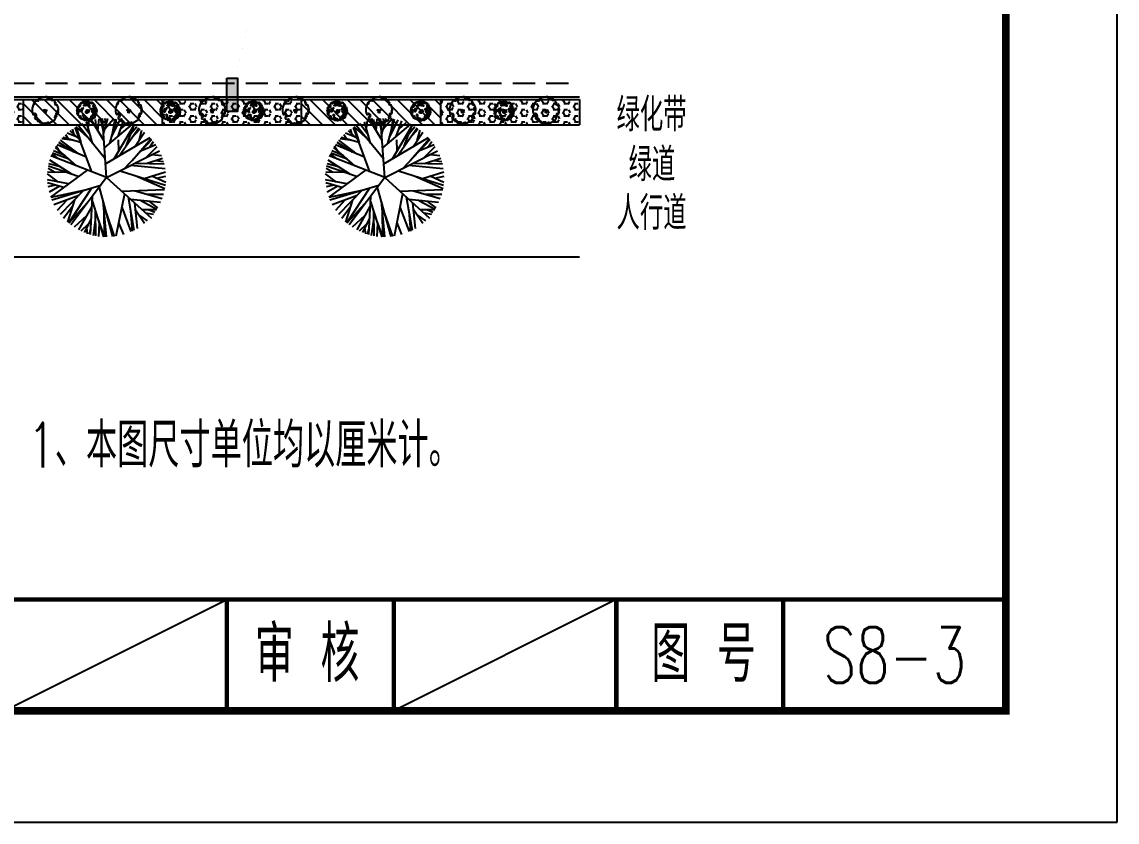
# Model space of a CAD drawing. Extents: x 941299 to 942979, y 2579300 to 2579597.
# Drawn here: x 942880.3 to 942978.7, y 2579299.9 to 2579371.7 of the extents above; entities that cross this region are included whole.
import ezdxf
from ezdxf.enums import TextEntityAlignment as Align

# ---------------------------------------------------------------- set-up
doc = ezdxf.new("R2010")
doc.units = 0
doc.linetypes.add('HIDDEN', pattern=[0.375, 0.25, -0.125])
doc.layers.get('0').update_dxf_attribs({"linetype": 'CONTINUOUS'})
for name, color, linetype in [('fz', 7, 'CONTINUOUS'), ('图框', 7, 'CONTINUOUS'), ('家具小品', 12, 'CONTINUOUS'), ('尺寸标注', 2, 'CONTINUOUS'), ('文字', 7, 'CONTINUOUS'), ('绿化工程', 3, 'CONTINUOUS'), ('路缘石', 37, 'CONTINUOUS')]:
    doc.layers.add(name, color=color, linetype=linetype)
doc.styles.get("Standard").update_dxf_attribs({"font": 'simplex1.shx', "width": 0.7, "bigfont": 'hztxt.shx'})
pattern_1 = [(142.3172852, (94.9497488, -117.595341), (-0.00091693247, -0.001187111977), [])]

# ---------------------------------------------------------------- blocks, each defined once
blk = doc.blocks.new('series')
at = {"width": 0.75}
for tag, height, p in [('页码', 4, (-35, -19)), ('图名', 5, (-220, -282)), ('图号', 5, (-20, -282))]:
    blk.add_attdef(tag, text='', height=height, dxfattribs=at).set_placement(p, align=Align.MIDDLE_CENTER)
blk = doc.blocks.new('qf')
at = {"layer": '绿化工程'}
for p, q in [((-1.396, 3.706), (-2.016, 4.93)), ((-1.807, 4.518), (-1.734, 5.036)), ((-1.446, 4.606), (-1.577, 5.088)), ((-1.286, 1.7), (-1.474, 5.119)), ((-1.308, 2.095), (-0.278, 5.319)), ((-1.014, 3.828), (-1.214, 5.187)), ((-1.027, 2.974), (-0.993, 5.233)), ((-0.855, 3.513), (-0.215, 5.311)), ((-0.661, 4.12), (-0.713, 5.279)), ((-0.67, 0.885), (0.539, 5.299)), ((-0.329, 2.13), (-0.034, 5.327)), ((-0.245, 3.042), (-0.215, 5.311)), ((-0.049, 3.152), (0.694, 5.281)), ((1.605, 1.448), (0.84, 5.26)), ((1.083, 4.05), (1.515, 5.107)), ((-2.887, 1.999), (-3.515, 4.002)), ((-1.366, 0.951), (-3.425, 4.08)), ((-1.504, 1.987), (-3.401, 4.099)), ((0, 0), (-3.214, 4.248)), ((-1.813, 3.446), (-2.916, 4.457)), ((-1.336, 2.606), (-2.52, 4.693)), ((-1.642, 4.193), (-2.312, 4.799)), ((1.365, 2.645), (2.19, 4.856)), ((1.928, 1.739), (2.458, 4.725)), ((2.148, 2.977), (2.311, 4.799)), ((2.497, 2.253), (2.737, 4.57)), ((2.554, 2.799), (3.412, 4.09)), ((-2.063, 1.159), (-4.173, 3.31)), ((-3.079, 2.612), (-3.869, 3.661)), ((0, 0), (4.024, 3.63)), ((2.962, 3.414), (3.656, 3.874)), ((3.512, 3.169), (4.204, 3.271)), ((3.775, 2.858), (4.331, 3.101)), ((-0.53, 0.7), (-4.93, 2.017)), ((-2.492, 1.597), (-4.728, 2.454)), ((-3.58, 2.014), (-4.439, 2.944)), ((2.162, 1.951), (4.842, 2.22)), ((3.07, 2.042), (4.517, 2.823)), ((3.167, 2.857), (4.495, 2.858)), ((3.791, 2.114), (4.583, 2.715)), ((-4.221, 0.778), (-5.162, 1.314)), ((-1.736, -0.679), (-5.031, 1.75)), ((-2.063, 1.159), (-5.013, 1.8)), ((1.363, 1.229), (5.219, 1.066)), ((2.581, 1.178), (4.988, 1.868)), ((3.709, 1.501), (5.114, 1.49)), ((-3.423, 0.565), (-5.323, 0.207)), ((-4.327, 0.395), (-5.317, -0.326)), ((-3.852, 0.882), (-5.306, 0.472)), ((-4.548, 0.685), (-5.264, 0.817)), ((0, 0), (-5.009, -1.958)), ((0, 0), (-0.375, -5.324)), ((0, 0), (4.745, -2.42)), ((1.22, -0.622), (5.282, 0.688)), ((2.577, -0.185), (5.235, 0.983)), ((3.377, 0.073), (5.3, -0.53)), ((4.081, -0.147), (5.311, 0.409)), ((4.501, 0.043), (5.325, -0.122)), ((-3.578, -0.445), (-5.304, -0.491)), ((-4.632, -0.473), (-5.261, -0.833)), ((-2.539, -0.086), (-5.229, -1.015)), ((-4.147, -0.955), (-5.181, -1.237)), ((-3.091, -0.277), (-5.092, -1.562)), ((-1.329, -0.52), (-2.821, -4.518)), ((1.621, -0.827), (4.08, -3.424)), ((2.174, -1.109), (5.261, -0.834)), ((-4.305, -1.682), (-4.885, -2.123)), ((-3.386, -1.654), (-4.851, -2.2)), ((-2.705, -1.057), (-4.588, -2.707)), ((-1.818, -1.83), (-4.439, -2.944)), ((-0.119, -1.694), (-2.561, -4.67)), ((-0.088, -1.245), (3.922, -3.604)), ((0.686, -1.7), (2.453, -4.673)), ((2.291, -1.534), (4.013, -3.503)), ((2.518, -1.284), (5.183, -1.227)), ((3.514, -1.792), (4.541, -2.784)), ((3.565, -1.262), (5.034, -1.742)), ((4.439, -1.547), (5.124, -1.457)), ((-3.752, -1.975), (-4.754, -2.403)), ((-4.253, -2.413), (-4.524, -2.812)), ((-2.904, -2.291), (-4.292, -3.154)), ((-2.475, -2.109), (-4.126, -3.369)), ((-0.188, -2.668), (2.332, -4.789)), ((1.104, -2.404), (1.078, -3.396)), ((1.142, -1.969), (2.907, -4.464)), ((1.754, -2.834), (2.47, -4.719)), ((2.582, -2.816), (3.421, -4.083)), ((3.131, -2.422), (4.425, -2.965)), ((3.881, -2.737), (4.226, -3.243)), ((4.098, -2.09), (4.939, -1.994)), ((-2.922, -3.329), (-4.019, -3.496)), ((-2.314, -3.159), (-3.918, -3.608)), ((-3.388, -3.4), (-3.675, -3.856)), ((-2.706, -3.678), (-3.528, -3.99)), ((-2.403, -3.396), (-3.273, -4.203)), ((-2.922, -3.877), (-3.065, -4.356)), ((-2.739, -4.569), (-2.314, -3.159)), ((-1.661, -3.573), (-2.739, -4.569)), ((-1.486, -3.859), (-2.227, -4.839)), ((-1.274, -3.101), (-1.809, -5.01)), ((-0.236, -3.349), (-1.357, -5.151)), ((0.281, -3.063), (0.888, -5.252)), ((0.447, -3.661), (1.21, -5.187)), ((1.028, -3.692), (1.535, -5.101)), ((2.283, -3.582), (3.007, -4.397)), ((2.925, -3.334), (3.176, -4.276)), ((-1.646, -4.429), (-1.567, -5.091)), ((-0.905, -4.424), (-0.992, -5.233)), ((-0.771, -4.209), (-0.67, -5.284)), ((-0.303, -4.304), (-0.539, -5.299)), ((-0.277, -3.937), (0.124, -5.325)), ((-0.144, -4.397), (0.625, -5.29)), ((-0.045, -4.74), (-0.119, -5.325)), ((0.569, -4.1), (0.763, -5.272)), ((1.282, -4.396), (1.936, -4.963)), ((2.188, -3.977), (2.715, -4.583))]:
    blk.add_line(p, q, dxfattribs=at)
blk = doc.blocks.new('hjrz')
at = {"layer": '绿化工程'}
blk.add_lwpolyline([(-1.172, -0.234, -0.109796), (-1.094, 0.316), (-1.01, 0.318), (-0.969, 0.207), (-0.89, 0.237), (-0.871, 0.303), (-0.924, 0.326), (-0.924, 0.296), (-0.87, 0.24), (-0.858, 0.377), (-0.799, 0.388), (-0.767, 0.346), (-0.802, 0.358), (-0.855, 0.434), (-0.855, 0.484), (-0.77, 0.545), (-0.76, 0.446), (-0.818, 0.486), (-0.862, 0.57), (-0.927, 0.555), (-0.94, 0.606), (-0.93, 0.657), (-0.906, 0.704), (-0.787, 0.759), (-0.735, 0.742), (-0.642, 0.791), (-0.634, 0.885), (-0.685, 0.872), (-0.676, 0.796), (-0.635, 0.845), (-0.601, 0.759), (-0.631, 0.762), (-0.69, 0.904), (-0.678, 0.916), (-0.594, 0.936), (-0.581, 0.835), (-0.573, 0.853), (-0.452, 0.918), (-0.449, 0.998), (-0.509, 0.971), (-0.508, 1.017), (-0.299, 1.094), (-0.113, 1.121), (-0.062, 1.085), (-0.017, 1.1), (-0.016, 1.166), (0.035, 1.154), (0.059, 1.121), (0.06, 1.091), (0.098, 1.093), (0.159, 1.13), (0.192, 1.075), (0.18, 1.094), (0.158, 1.122), (0.227, 1.115), (0.254, 1.09), (0.179, 1.033), (0.244, 1.015), (0.282, 1.02), (0.239, 1.097), (0.207, 1.084), (0.256, 1.071), (0.312, 1.097), (0.348, 1.109), (0.421, 1.076), (0.87, 0.802), (0.953, 0.627), (0.93, 0.634), (0.881, 0.63), (0.891, 0.551), (0.919, 0.501), (0.932, 0.472), (0.984, 0.528), (0.946, 0.508), (0.954, 0.474), (0.961, 0.463), (0.984, 0.431), (1.032, 0.45), (1.012, 0.507), (0.981, 0.484), (0.962, 0.529), (0.92, 0.423), (0.952, 0.368), (1.011, 0.369), (0.989, 0.245), (1.006, 0.215), (1.068, 0.214), (1.08, 0.219), (1.07, 0.296), (1.041, 0.279), (1.038, 0.235), (1.09, 0.286), (1.108, 0.266), (1.17, 0.249), (1.191, 0.13), (1.173, 0.034), (1.14, 0.048), (1.151, -0.038), (1.175, -0.078), (1.217, -0.07), (1.217, -0.12), (1.203, -0.203), (1.097, -0.536), (1.063, -0.51), (0.99, -0.5), (0.92, -0.553), (0.92, -0.553), (0.937, -0.636), (0.953, -0.716), (0.968, -0.714), (0.965, -0.694), (0.945, -0.692), (0.885, -0.689), (0.886, -0.75), (0.893, -0.719), (0.906, -0.748), (0.905, -0.819), (0.864, -0.854), (0.852, -0.8), (0.844, -0.771), (0.904, -0.809), (0.848, -0.927), (0.702, -0.971), (0.685, -0.918), (0.596, -0.934), (0.597, -0.975), (0.55, -1.011), (0.649, -1.085), (0.488, -1.197), (0.368, -1.181), (0.351, -1.037), (0.25, -1.115), (0.259, -1.18), (0.287, -1.161), (0.28, -1.147), (0.185, -1.2), (0.186, -1.245), (0.035, -1.254), (-0.53, -1.145), (-0.583, -1.045), (-0.542, -0.974), (-0.556, -0.946), (-0.62, -0.878), (-0.634, -0.885), (-0.623, -0.934), (-0.711, -0.96), (-0.752, -0.915), (-0.753, -0.905), (-0.723, -0.906), (-0.707, -1.026), (-0.744, -0.975), (-0.774, -0.938), (-0.921, -0.82), (-0.96, -0.592), (-0.991, -0.632), (-0.971, -0.675), (-0.901, -0.706), (-0.988, -0.737), (-1.052, -0.594)], format="xyb", close=True, dxfattribs=at)
blk.add_lwpolyline([(0.016, -0.12, 0.341229), (-0.148, -0.048, 0.378084), (-0.066, 0.135, 0.605877), (0.068, 0.166, 0.18944), (0.164, -0.063, 0.643209), (0.016, -0.12, 2.233797)], format="xyb", dxfattribs=at)
for points, const_width in [([(0.003, -0.026, 1), (-0.003, 0.026, 1)], 0.0533), ([(0.003, -0.021, 1), (-0.003, 0.021, 1)], 0.0426)]:
    blk.add_lwpolyline(points, format="xyb", close=True, dxfattribs=dict(at, const_width=const_width))
blk = doc.blocks.new('mdj')
at = {"layer": '绿化工程'}
h = blk.add_hatch(dxfattribs=at)
h.set_pattern_fill('ANSI31', color=256, scale=0.012, angle=97.31729, style=0)
h.set_pattern_definition(pattern_1)
h.paths.add_polyline_path([(-0.038, 0.024), (-0.038, 0.03), (-0.061, 0.055), (-0.116, 0.067), (-0.064, 0.053)])
h = blk.add_hatch(dxfattribs=at)
h.set_pattern_fill('ANSI31', color=256, scale=0.012, angle=97.31729, style=0)
h.set_pattern_definition(pattern_1)
h.paths.add_polyline_path([(0.085, 0.037), (0.088, 0.007), (0.112, 0.02), (0.146, -0.006), (0.16, -0.075), (0.204, -0.069), (0.164, -0.071), (0.15, -0.004), (0.117, 0.029), (0.093, 0.021), (0.086, 0.042), (0.029, 0.081), (0, 0.063), (-0.016, 0.068), (-0.035, 0.062), (0.001, 0.057), (0.025, 0.07)])
h = blk.add_hatch(dxfattribs=at)
h.set_pattern_fill('ANSI31', color=256, scale=0.001429, angle=97.31729, style=0)
h.set_pattern_definition([(142.31728521, (2384.9952265, -2720.125612), (-0.002772629134, -0.0035896005024), [])])
h.paths.add_polyline_path([(-0.009, -0.026), (0.015, -0.025), (0.021, -0.026), (0.025, -0.013), (0.02, 0.021), (-0.001, 0.03), (-0.018, 0.022), (-0.031, 0.003)])
for points in [[(-0.778, 0.083), (-0.849, 0.07), (-0.871, 0.107), (-0.878, 0.06), (-0.86, -0.004), (-0.862, -0.037), (-0.891, -0.044), (-0.875, -0.165), (-0.84, -0.184), (-0.831, -0.226), (-0.865, -0.223), (-0.83, -0.312), (-0.782, -0.355), (-0.761, -0.416), (-0.728, -0.388), (-0.741, -0.337), (-0.72, -0.321), (-0.685, -0.363), (-0.643, -0.351), (-0.577, -0.448), (-0.62, -0.454), (-0.587, -0.476), (-0.643, -0.533), (-0.664, -0.523), (-0.668, -0.566), (-0.501, -0.737), (-0.49, -0.692), (-0.521, -0.653), (-0.506, -0.645), (-0.468, -0.653), (-0.433, -0.649), (-0.405, -0.682), (-0.412, -0.729), (-0.369, -0.756), (-0.351, -0.797), (-0.252, -0.818), (-0.223, -0.787), (-0.231, -0.749), (-0.269, -0.745), (-0.26, -0.688), (-0.195, -0.696), (-0.203, -0.669), (-0.156, -0.659), (-0.108, -0.689), (-0.057, -0.71), (0.018, -0.737), (0.02, -0.78), (-0.045, -0.777), (-0.091, -0.73), (-0.106, -0.801), (-0.168, -0.817), (-0.144, -0.874), (0.023, -0.868), (0.029, -0.823), (0.087, -0.832), (0.111, -0.865), (0.188, -0.843), (0.171, -0.773), (0.103, -0.774), (0.106, -0.733), (0.174, -0.729), (0.159, -0.706), (0.207, -0.68), (0.219, -0.711), (0.306, -0.7), (0.309, -0.751), (0.311, -0.771), (0.357, -0.753), (0.354, -0.729), (0.38, -0.71), (0.359, -0.677), (0.425, -0.66), (0.448, -0.778), (0.548, -0.713), (0.545, -0.653), (0.591, -0.607), (0.619, -0.643), (0.69, -0.57), (0.726, -0.445), (0.67, -0.412), (0.611, -0.424), (0.61, -0.476), (0.589, -0.467), (0.546, -0.448), (0.594, -0.35), (0.558, -0.35), (0.626, -0.129), (0.65, -0.194), (0.681, -0.186), (0.691, -0.137), (0.701, -0.187), (0.716, -0.178), (0.739, -0.042), (0.71, -0.005), (0.731, 0.054), (0.773, 0.039), (0.775, -0.005), (0.764, -0.143), (0.787, -0.168), (0.733, -0.243), (0.674, -0.311), (0.698, -0.348), (0.792, -0.299), (0.812, -0.329), (0.854, -0.215), (0.831, -0.198), (0.84, -0.137), (0.876, -0.14), (0.897, -0.021), (0.855, -0.007), (0.861, 0.099), (0.894, 0.063), (0.874, 0.188), (0.841, 0.164), (0.815, 0.245), (0.851, 0.246), (0.819, 0.398), (0.78, 0.389), (0.773, 0.348), (0.762, 0.343), (0.769, 0.255), (0.747, 0.268), (0.75, 0.245), (0.716, 0.232), (0.733, 0.134), (0.693, 0.129), (0.701, 0.07), (0.65, 0.063), (0.642, 0.187), (0.599, 0.173), (0.576, 0.291), (0.53, 0.273), (0.508, 0.382), (0.47, 0.397), (0.487, 0.427), (0.396, 0.508), (0.352, 0.507), (0.348, 0.57), (0.407, 0.546), (0.417, 0.567), (0.388, 0.599), (0.391, 0.644), (0.425, 0.628), (0.489, 0.532), (0.524, 0.545), (0.534, 0.494), (0.578, 0.463), (0.563, 0.421), (0.641, 0.287), (0.695, 0.306), (0.693, 0.41), (0.637, 0.475), (0.672, 0.483), (0.698, 0.435), (0.73, 0.439), (0.726, 0.494), (0.758, 0.498), (0.648, 0.669), (0.602, 0.651), (0.476, 0.695), (0.518, 0.712), (0.502, 0.746), (0.466, 0.746), (0.447, 0.767), (0.368, 0.817), (0.29, 0.868), (0.264, 0.82), (0.279, 0.762), (0.319, 0.763), (0.322, 0.739), (0.352, 0.723), (0.357, 0.684), (0.337, 0.685), (0.268, 0.728), (0.202, 0.712), (0.158, 0.77), (0.205, 0.776), (0.212, 0.821), (0.136, 0.848), (0.149, 0.874), (0.065, 0.899), (0.009, 0.9), (-0.002, 0.858), (-0.029, 0.855), (-0.06, 0.879), (-0.198, 0.861), (-0.233, 0.817), (-0.225, 0.785), (-0.159, 0.77), (-0.127, 0.774), (-0.078, 0.768), (0.001, 0.774), (0.009, 0.683), (-0.06, 0.718), (-0.105, 0.725), (-0.144, 0.72), (-0.148, 0.659), (-0.301, 0.6), (-0.336, 0.631), (-0.304, 0.66), (-0.318, 0.694), (-0.267, 0.726), (-0.281, 0.76), (-0.358, 0.729), (-0.368, 0.769), (-0.424, 0.726), (-0.443, 0.759), (-0.526, 0.733), (-0.534, 0.676), (-0.557, 0.699), (-0.67, 0.593), (-0.647, 0.535), (-0.604, 0.592), (-0.513, 0.598), (-0.572, 0.54), (-0.529, 0.52), (-0.586, 0.452), (-0.613, 0.509), (-0.659, 0.468), (-0.681, 0.521), (-0.78, 0.427), (-0.758, 0.339), (-0.788, 0.335), (-0.825, 0.345), (-0.859, 0.214), (-0.81, 0.19), (-0.814, 0.144), (-0.771, 0.16), (-0.706, 0.168), (-0.723, 0.06), (-0.692, 0.059), (-0.674, -0.005), (-0.666, -0.105), (-0.722, -0.138), (-0.734, -0.007), (-0.763, -0.016), (-0.786, 0.082)], [(-0.395, -0.283), (-0.354, -0.252), (-0.321, -0.268), (-0.315, -0.237), (-0.348, -0.216), (-0.41, -0.092), (-0.43, -0.095), (-0.453, -0.068), (-0.447, -0.041), (-0.447, -0.001), (-0.452, 0.044), (-0.468, 0.047), (-0.483, 0.086), (-0.498, 0.084), (-0.519, 0.01), (-0.549, 0.011), (-0.546, -0.054), (-0.497, -0.078), (-0.5, -0.099), (-0.48, -0.218), (-0.425, -0.211), (-0.425, -0.251)], [(-0.385, 0.346), (-0.373, 0.409), (-0.245, 0.476), (-0.248, 0.425), (-0.245, 0.395), (-0.266, 0.367), (-0.303, 0.341), (-0.33, 0.348), (-0.353, 0.33), (-0.369, 0.338)], [(0.015, -0.025), (-0.009, -0.026), (-0.031, 0.003), (-0.018, 0.022), (-0.001, 0.03), (0.02, 0.021), (0.025, -0.013), (0.021, -0.026)], [(0.392, -0.187), (0.428, -0.197), (0.441, -0.14), (0.479, -0.161), (0.504, -0.081), (0.496, -0.052), (0.529, -0.073), (0.531, -0.012), (0.5, -0.006), (0.504, 0.081), (0.469, 0.117), (0.453, 0.079), (0.475, -0.009), (0.465, -0.091), (0.441, -0.1), (0.41, -0.093)]]:
    blk.add_lwpolyline(points, close=True, dxfattribs=at)
for points in [[(-0.038, 0.024), (-0.064, 0.053), (-0.116, 0.067), (-0.12, 0.137), (-0.095, 0.135), (-0.04, 0.137), (-0.047, 0.192), (0.076, 0.183), (0.087, 0.138), (0.129, 0.124), (0.18, 0.125), (0.22, 0.044), (0.201, 0.037), (0.204, -0.069), (0.16, -0.075), (0.146, -0.006), (0.112, 0.02), (0.088, 0.007), (0.072, -0.061), (0.026, -0.062), (-0.03, -0.059), (-0.057, -0.002), (-0.039, 0.016), (-0.035, 0.062), (0.001, 0.057), (0.025, 0.07), (0.085, 0.037), (0.088, 0.007)], [(-0.038, 0.03), (-0.061, 0.055), (-0.116, 0.067)], [(0.012, -0.06), (0.055, -0.02), (0.049, 0.028), (0.014, 0.041), (-0.035, 0.035), (-0.038, 0.03)], [(-0.035, 0.062), (-0.016, 0.068), (0, 0.063), (0.029, 0.081), (0.086, 0.042), (0.093, 0.021), (0.117, 0.029), (0.15, -0.004), (0.164, -0.071), (0.204, -0.069)], [(0.057, -0.65), (0.13, -0.631), (0.132, -0.565), (0.053, -0.58), (0.051, -0.529), (0.155, -0.511), (0.198, -0.531), (0.261, -0.472), (0.243, -0.449), (0.259, -0.412), (0.229, -0.42), (0.118, -0.46), (0.011, -0.489), (-0.062, -0.478), (-0.069, -0.54), (-0.119, -0.506), (-0.161, -0.455), (-0.2, -0.465), (-0.259, -0.438), (-0.299, -0.478), (-0.24, -0.511), (-0.248, -0.527), (-0.12, -0.572), (-0.098, -0.63), (-0.042, -0.628), (-0.041, -0.642), (0.001, -0.652), (-0.026, -0.717)]]:
    blk.add_lwpolyline(points, dxfattribs=at)

msp = doc.modelspace()

# ---------------------------------------------------------------- hatches: boundary and pattern name
at = {"layer": 'fz'}
msp.add_hatch(color=1, dxfattribs=at).paths.add_polyline_path([(942898.72133, 2579366.691), (942899.69658, 2579366.691), (942899.69658, 2579363.69824), (942898.72133, 2579363.69824)])
at = {"layer": '绿化工程'}
h = msp.add_hatch(dxfattribs=at)
h.set_pattern_fill('HEX', color=9, scale=0.1, style=0)
h.set_pattern_definition([(0, (225, 5158813.76275), (0, -0.549926), [0.3175, -0.635]), (240, (225, 5158813.76275), (-0.4762498862, 0.274963), [0.3175, -0.635]), (300, (225.3175, 5158813.76275), (-0.4762498862, -0.274963), [0.3175, -0.635])])
h.paths.add_polyline_path([(942867.9167, 2579364.76637), (942867.9167, 2579362.50637), (942880.4167, 2579362.50637), (942880.4167, 2579364.76637)])
h = msp.add_hatch(dxfattribs=at)
h.set_pattern_fill('ANSI31', color=9, scale=0.25, style=0)
h.set_pattern_definition([(315, (250, 5158813.76275), (-0.56126600757, -0.56126600757), [])])
h.paths.add_polyline_path([(942880.4167, 2579364.76637), (942880.4167, 2579362.50637), (942892.9167, 2579362.50637), (942892.9167, 2579364.76637)])
h = msp.add_hatch(dxfattribs=at)
h.set_pattern_fill('HEX', color=9, scale=0.1, style=0)
h.set_pattern_definition([(0, (250, 5158813.76275), (0, -0.549926), [0.3175, -0.635]), (240, (250, 5158813.76275), (-0.4762498862, 0.274963), [0.3175, -0.635]), (300, (250.3175, 5158813.76275), (-0.4762498862, -0.274963), [0.3175, -0.635])])
h.paths.add_polyline_path([(942892.9167, 2579364.76637), (942892.9167, 2579362.50637), (942905.4167, 2579362.50637), (942905.4167, 2579364.76637)])
h = msp.add_hatch(dxfattribs=at)
h.set_pattern_fill('ANSI31', color=9, scale=0.25, style=0)
h.set_pattern_definition([(315, (275, 5158813.76275), (-0.56126600757, -0.56126600757), [])])
h.paths.add_polyline_path([(942905.4167, 2579364.76637), (942905.4167, 2579362.50637), (942917.9167, 2579362.50637), (942917.9167, 2579364.76637)])
h = msp.add_hatch(dxfattribs=at)
h.set_pattern_fill('HEX', color=9, scale=0.1, style=0)
h.set_pattern_definition([(0, (275, 5158813.76275), (0, -0.549926), [0.3175, -0.635]), (240, (275, 5158813.76275), (-0.4762498862, 0.274963), [0.3175, -0.635]), (300, (275.3175, 5158813.76275), (-0.4762498862, -0.274963), [0.3175, -0.635])])
h.paths.add_polyline_path([(942917.9167, 2579364.76637), (942917.9167, 2579362.50637), (942930.4167, 2579362.50637), (942930.4167, 2579364.76637)])

# ---------------------------------------------------------------- linework, layer by layer
msp.add_lwpolyline([(942978.72533, 2579299.85013), (942978.72533, 2579596.85013), (942558.72533, 2579596.85013), (942558.72533, 2579299.85013)], close=True)
msp.add_lwpolyline([(942978.72533, 2579299.85013), (942978.72533, 2579596.85013), (942558.72533, 2579596.85013), (942558.72533, 2579299.85013)], close=True)
at = {"layer": 'fz', "color": 4}
for p, q in [((942630.4167, 2579365.00637), (942930.4167, 2579365.00637)), ((942630.4167, 2579362.50637), (942930.4167, 2579362.50637))]:
    msp.add_line(p, q, dxfattribs=at)
at = {"layer": 'fz', "color": 2}
for p, q in [((942630.4167, 2579365.00637), (942930.4167, 2579365.00637)), ((942630.4167, 2579362.50637), (942930.4167, 2579362.50637)), ((942630.4167, 2579350.63137), (942930.4167, 2579350.63137))]:
    msp.add_line(p, q, dxfattribs=at)
at = {"layer": 'fz', "color": 8}
for p, q in [((942880.4167, 2579364.76637), (942880.4167, 2579362.50637)), ((942892.9167, 2579364.76637), (942892.9167, 2579362.50637)), ((942905.4167, 2579364.76637), (942905.4167, 2579362.50637)), ((942917.9167, 2579364.76637), (942917.9167, 2579362.50637)), ((942930.4167, 2579364.76637), (942930.4167, 2579362.50637))]:
    msp.add_line(p, q, dxfattribs=at)
at = {"layer": '图框'}
for p, q in [((942878.72533, 2579309.85013), (942898.72533, 2579319.85013)), ((942933.72533, 2579319.85013), (942913.72533, 2579309.85013))]:
    msp.add_line(p, q, dxfattribs=at)
for points, const_width in [([(942968.72533, 2579586.85013), (942588.72533, 2579586.85013), (942588.72533, 2579309.85013), (942968.72533, 2579309.85013), (942968.72533, 2579586.85013)], 0.7), ([(942588.72533, 2579319.85013), (942968.72533, 2579319.85013)], 0.4), ([(942898.72533, 2579309.85013), (942898.72533, 2579319.85013)], 0.4), ([(942913.72533, 2579309.85013), (942913.72533, 2579319.85013)], 0.4), ([(942933.72533, 2579309.85013), (942933.72533, 2579319.85013)], 0.4), ([(942948.72533, 2579309.85013), (942948.72533, 2579319.85013)], 0.4)]:
    msp.add_lwpolyline(points, dxfattribs=dict(at, const_width=const_width))
at = {"layer": '家具小品'}
msp.add_lwpolyline([(942898.72133, 2579366.691), (942899.69658, 2579366.691), (942899.69658, 2579363.69824), (942898.72133, 2579363.69824)], close=True, dxfattribs=at)
msp.add_lwpolyline([(942898.72133, 2579366.691), (942899.69658, 2579366.691), (942899.69658, 2579363.69824), (942898.72133, 2579363.69824)], close=True, dxfattribs=at)
at = {"layer": '尺寸标注', "color": 253, "linetype": 'HIDDEN', "ltscale": 8}
msp.add_line((942630.4167, 2579366.25637), (942930.4167, 2579366.25637), dxfattribs=at)
at = {"layer": '尺寸标注', "const_width": 0.000955}
msp.add_lwpolyline([(942899.21554, 2579366.00454), (942900.69593, 2579371.6057), (942907.03159, 2579371.6057)], dxfattribs=at)
at = {"layer": '路缘石'}
msp.add_line((942630.4167, 2579364.76637), (942930.4167, 2579364.76637), dxfattribs=at)

# ---------------------------------------------------------------- block references
at = {"layer": 'fz', "xscale": -1, "rotation": 180}
for name, p in [('hjrz', (942882.39141, 2579363.75637)), ('mdj', (942886.14141, 2579363.75637)), ('hjrz', (942889.89141, 2579363.75637)), ('mdj', (942893.64141, 2579363.75637)), ('hjrz', (942897.39141, 2579363.75637)), ('mdj', (942901.14141, 2579363.75637)), ('hjrz', (942904.89141, 2579363.75637)), ('mdj', (942908.64141, 2579363.75637)), ('hjrz', (942912.39141, 2579363.75637)), ('mdj', (942916.14141, 2579363.75637)), ('hjrz', (942919.89141, 2579363.75637)), ('mdj', (942923.64141, 2579363.75637)), ('hjrz', (942927.39141, 2579363.75637)), ('qf', (942887.9167, 2579357.75637)), ('qf', (942912.9167, 2579357.75637))]:
    msp.add_blockref(name, p, dxfattribs=at)
at = {"layer": '图框'}
ref = msp.add_blockref('series', (942978.72533, 2579596.85013), dxfattribs=at)
ref.add_attrib('图号', 'S8-3', dxfattribs={"layer": '0', "height": 5, "width": 0.7}).set_placement((942958.72533, 2579314.85013), align=Align.MIDDLE_CENTER)

# ---------------------------------------------------------------- texts
at = {"layer": '图框', "width": 0.7}
for s, p in [('审 核', (942905.94546, 2579314.94472)), ('图 号', (942941.56463, 2579314.94472))]:
    msp.add_text(s, height=5, dxfattribs=at).set_placement(p, align=Align.MIDDLE_CENTER)
at = {"layer": '文字', "width": 0.7}
for s, p in [('绿化带', (942933.74124, 2579361.90515)), ('绿道', (942934.82514, 2579357.42724)), ('人行道', (942933.74124, 2579353.0697))]:
    msp.add_text(s, height=3, dxfattribs=at).set_placement(p)
at = {"layer": '文字', "linetype": 'Continuous', "width": 0.7}
msp.add_text('1、本图尺寸单位均以厘米计。', height=4, dxfattribs=at).set_placement((942880.86585, 2579331.72493))

doc.saveas('drawing.dxf')
